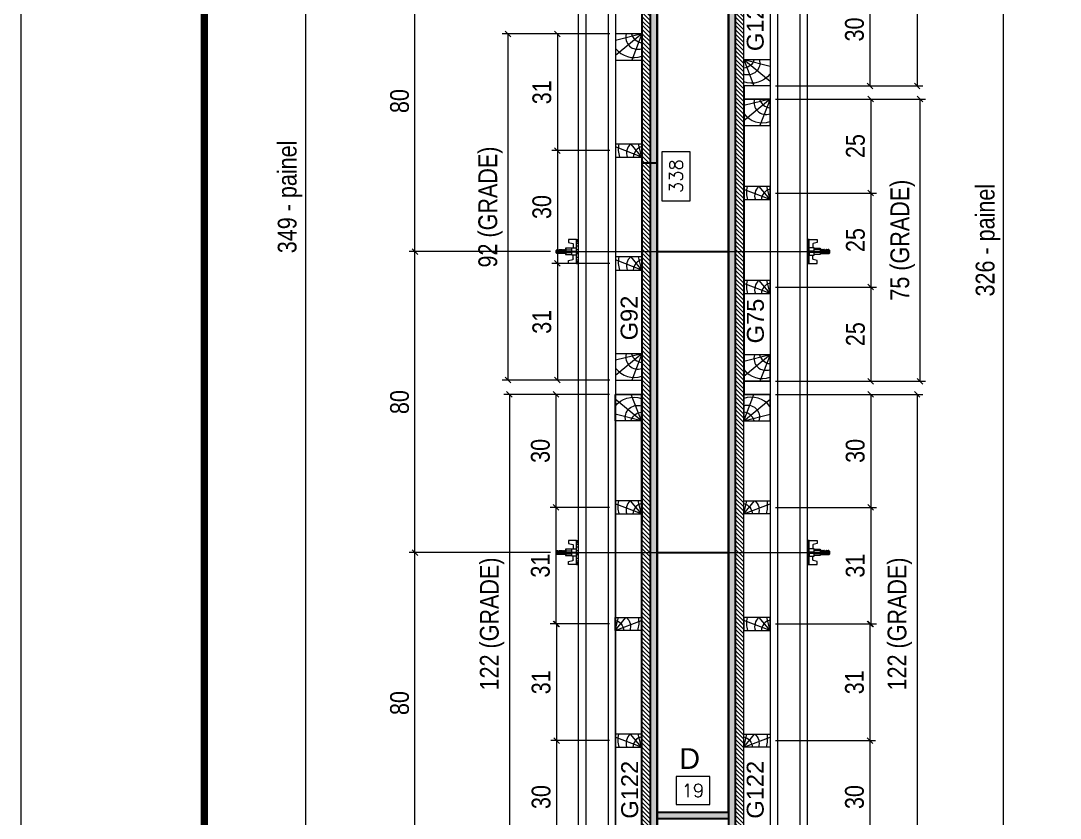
# Model space of a CAD drawing. Extents: x 28748 to 35002, y 14885 to 43501.
# Drawn here: x 28748.3 to 29173.3, y 40515.6 to 40841.3 of the extents above; entities that cross this region are included whole.
import ezdxf
from ezdxf.enums import TextEntityAlignment as Align

# ---------------------------------------------------------------- set-up
doc = ezdxf.new("R2010")
doc.units = 0
doc.linetypes.add('DASHED', pattern=[0.75, 0.5, -0.25])
for name, color, linetype, lineweight in [('CONCRETO', 251, 'Continuous', 25), ('Folhas', 255, 'Continuous', 9), ('Hachura', 251, 'Continuous', 9), ('Madeira', 126, 'Continuous', 18), ('Perfil Metálico', 224, 'Continuous', 18), ('Sarr 2.2x7', 40, 'Continuous', 9), ('SARRAFO DE PRESSAO', 251, 'DASHED', 9), ('Texto Seção', 7, 'Continuous', 15)]:
    doc.layers.add(name, color=color, linetype=linetype, lineweight=lineweight)
for name, color, linetype in [('COTA', 241, 'Continuous'), ('Painéis', 200, 'Continuous'), ('TEXTO_GERAL', 7, 'Continuous')]:
    doc.layers.add(name, color=color, linetype=linetype)
doc.styles.add('ARIAL', font='arial.ttf')
doc.styles.add('COTA TECNICA 2X', font='techl___.ttf', dxfattribs={"height": 10})
doc.styles.add('ROMANS', font='romans.shx')
doc.styles.add('SANSSERIF', font='sas_____.pfb')
doc.dimstyles.new('Cota Seção interna', dxfattribs={"dimtxt": 7, "dimasz": 6, "dimexe": 0.18, "dimexo": 2, "dimgap": -4, "dimtad": 3, "dimdec": 1, "dimlfac": 0.5, "dimzin": 12, "dimdsep": 46, "dimtxsty": 'ROMANS', "dimblk": 'ARCHTICK', "dimcen": 0.09, "dimse1": 1, "dimse2": 1, "dimsd1": 1, "dimsd2": 1, "dimclrd": 180, "dimclre": 5, "dimclrt": 1, "dimadec": 0, "dimazin": 3, "dimtfac": 1, "dimtdec": 1, "dimtofl": 0, "dimtmove": 0, "dimatfit": 3, "dimldrblk": 'ARCHTICK', "dimfxl": 1, "dimtolj": 1, "dimtzin": 0, "dimarcsym": 0})
doc.dimstyles.new('SECAO PILAR', dxfattribs={"dimtxt": 10, "dimasz": 3, "dimexe": 3, "dimexo": 3, "dimgap": 3, "dimtad": 1, "dimdec": 1, "dimlfac": 0.5, "dimzin": 12, "dimdsep": 46, "dimtxsty": 'COTA TECNICA 2X', "dimblk1": 'OBLIQUE', "dimblk2": 'OBLIQUE', "dimsah": 1, "dimcen": 0.9, "dimclrd": 256, "dimclre": 256, "dimclrt": 256, "dimadec": 1, "dimazin": 3, "dimtfac": 1, "dimtdec": 1, "dimtmove": 0, "dimatfit": 3, "dimfxl": 1, "dimtolj": 1, "dimtzin": 12, "dimarcsym": 0})
pattern_1 = [(315, (151466.5795, 22165.8904), (1.12253202, 1.12253202), [])]

# ---------------------------------------------------------------- blocks, each defined once
blk = doc.blocks.new('9999999999')
at = {"layer": 'Folhas'}
blk.add_lwpolyline([(98138.98, 34190.21), (99623.98, 34190.21), (99623.98, 35240.21), (98138.98, 35240.21)], close=True, dxfattribs=at)
at = {"layer": 'Folhas', "color": 30, "const_width": 3}
blk.add_lwpolyline([(98213.98, 34230.21), (99583.98, 34230.21), (99583.98, 35200.21), (98213.98, 35200.21)], close=True, dxfattribs=at)
blk = doc.blocks.new('*D103')
at = {"layer": 'COTA', "color": 180, "lineweight": -2, "transparency": 16777216}
for p, q in [((128590.77, 30863.84), (128572.77, 30863.84)), ((128572.77, 30863.84), (128572.77, 30848.84)), ((128590.77, 30848.84), (128590.77, 30863.84)), ((128572.77, 30848.84), (128590.77, 30848.84))]:
    blk.add_line(p, q, dxfattribs=at)
at = {"layer": 'Defpoints', "color": 0, "transparency": 16777216}
for p in [(128562.77, 30844.84), (128562.77, 30844.84), (128600.77, 30844.84)]:
    blk.add_point(p, dxfattribs=at)
at = {"layer": 'COTA', "color": 1, "transparency": 16777216, "insert": (128581.77, 30856.34), "char_height": 7, "attachment_point": 5, "style": 'ROMANS'}
blk.add_mtext('\\A1;19', dxfattribs=at)
blk = doc.blocks.new('_ArchTick')
at = {"color": 0, "linetype": 'ByBlock', "const_width": 0.15}
blk.add_lwpolyline([(-0.5, -0.5), (0.5, 0.5)], dxfattribs=at)
blk = doc.blocks.new('*D10')
at = {"layer": 'COTA', "color": 180, "lineweight": -2, "transparency": 16777216}
for p, q in [((128580.3, 31195.84), (128565.3, 31195.84)), ((128565.3, 31195.84), (128565.3, 31169.84)), ((128580.3, 31169.84), (128580.3, 31195.84)), ((128565.3, 31169.84), (128580.3, 31169.84))]:
    blk.add_line(p, q, dxfattribs=at)
at = {"layer": 'Defpoints', "color": 0, "transparency": 16777216}
for p in [(128562.77, 31520.84), (128584.3, 31520.84), (128562.77, 30844.84)]:
    blk.add_point(p, dxfattribs=at)
at = {"layer": 'COTA', "color": 1, "transparency": 16777216, "insert": (128572.8, 31182.84), "char_height": 7, "attachment_point": 5, "rotation": 90, "style": 'ROMANS'}
blk.add_mtext('\\A1;338', dxfattribs=at)
blk = doc.blocks.new('PONTALETE')
at = {"layer": 'Madeira'}
for q in [(2.71, 7), (7, 5.76), (7, 1.74)]:
    blk.add_line((0, 0), q, dxfattribs=at)
blk.add_lwpolyline([(0, 0), (7, 0), (7, 7), (0, 7)], close=True, dxfattribs=at)
for centre, radius, start, end in [((2.04, 0.06), 6.23, 37.2818, 109.0913), ((1.09, 0.9), 3.19, 343.603, 109.9847), ((-0.21, -0.78), 3.09, 14.6322, 86.0383)]:
    blk.add_arc(centre, radius, start, end, dxfattribs=at)
blk = doc.blocks.new('MEIO PONTALETE')
at = {"layer": 'Madeira'}
for q in [(2.71, 7), (3.5, 2.88), (3.5, 0.87)]:
    blk.add_line((0, 0), q, dxfattribs=at)
blk.add_lwpolyline([(0, 0), (3.5, 0), (3.5, 7), (0, 7)], close=True, dxfattribs=at)
for centre, radius, start, end in [((2.04, 0.06), 6.23, 76.4499, 109.0913), ((1.09, 0.9), 3.19, 40.9063, 109.9847), ((-0.21, -0.78), 3.09, 14.6322, 86.0383)]:
    blk.add_arc(centre, radius, start, end, dxfattribs=at)
blk = doc.blocks.new('_Oblique')
at = {"color": 0, "linetype": 'ByBlock', "lineweight": -2}
blk.add_line((-0.5, -0.5), (0.5, 0.5), dxfattribs=at)
blk = doc.blocks.new('*D16')
at = {"layer": 'COTA', "lineweight": -2, "transparency": 16777216}
for p, q in [((128625.77, 31223.84), (128679.36, 31223.84)), ((128676.36, 31223.84), (128676.36, 31173.88)), ((128625.77, 31173.88), (128679.36, 31173.88))]:
    blk.add_line(p, q, dxfattribs=at)
at = {"layer": 'Defpoints', "color": 0, "transparency": 16777216}
for p in [(128622.77, 31223.84), (128622.77, 31173.88), (128676.36, 31173.88)]:
    blk.add_point(p, dxfattribs=at)
at = {"layer": 'COTA', "lineweight": -2, "transparency": 16777216, "xscale": 3, "yscale": 3, "zscale": 3}
for p, rotation in [((128676.36, 31223.84), 90), ((128676.36, 31173.88), 270)]:
    blk.add_blockref('_Oblique', p, dxfattribs=dict(at, rotation=rotation))
at = {"layer": 'COTA', "transparency": 16777216, "insert": (128668.25, 31198.86), "char_height": 10, "attachment_point": 5, "rotation": 90, "style": 'COTA TECNICA 2X'}
blk.add_mtext('\\A1;25', dxfattribs=at)
blk = doc.blocks.new('*D17')
at = {"layer": 'COTA', "lineweight": -2, "transparency": 16777216}
for p, q in [((128625.77, 31173.88), (128679.36, 31173.88)), ((128676.36, 31173.88), (128676.36, 31123.92)), ((128625.77, 31123.92), (128679.36, 31123.92))]:
    blk.add_line(p, q, dxfattribs=at)
at = {"layer": 'Defpoints', "color": 0, "transparency": 16777216}
for p in [(128622.77, 31173.88), (128622.77, 31123.92), (128676.36, 31123.92)]:
    blk.add_point(p, dxfattribs=at)
at = {"layer": 'COTA', "lineweight": -2, "transparency": 16777216, "xscale": 3, "yscale": 3, "zscale": 3}
for p, rotation in [((128676.36, 31173.88), 90), ((128676.36, 31123.92), 270)]:
    blk.add_blockref('_Oblique', p, dxfattribs=dict(at, rotation=rotation))
at = {"layer": 'COTA', "transparency": 16777216, "insert": (128668.25, 31148.9), "char_height": 10, "attachment_point": 5, "rotation": 90, "style": 'COTA TECNICA 2X'}
blk.add_mtext('\\A1;25', dxfattribs=at)
blk = doc.blocks.new('*D18')
at = {"layer": 'COTA', "lineweight": -2, "transparency": 16777216}
for p, q in [((128625.77, 31123.92), (128679.36, 31123.92)), ((128676.36, 31123.92), (128676.36, 31073.84)), ((128625.77, 31073.84), (128679.36, 31073.84))]:
    blk.add_line(p, q, dxfattribs=at)
at = {"layer": 'Defpoints', "color": 0, "transparency": 16777216}
for p in [(128622.77, 31123.92), (128622.77, 31073.84), (128676.36, 31073.84)]:
    blk.add_point(p, dxfattribs=at)
at = {"layer": 'COTA', "lineweight": -2, "transparency": 16777216, "xscale": 3, "yscale": 3, "zscale": 3}
for p, rotation in [((128676.36, 31123.92), 90), ((128676.36, 31073.84), 270)]:
    blk.add_blockref('_Oblique', p, dxfattribs=dict(at, rotation=rotation))
at = {"layer": 'COTA', "transparency": 16777216, "insert": (128668.25, 31098.88), "char_height": 10, "attachment_point": 5, "rotation": 90, "style": 'COTA TECNICA 2X'}
blk.add_mtext('\\A1;25', dxfattribs=at)
blk = doc.blocks.new('*D19')
at = {"layer": 'COTA', "lineweight": -2, "transparency": 16777216}
for p, q in [((128625.77, 31223.84), (128705.56, 31223.84)), ((128702.56, 31223.84), (128702.56, 31073.84)), ((128625.77, 31073.84), (128705.56, 31073.84))]:
    blk.add_line(p, q, dxfattribs=at)
at = {"layer": 'Defpoints', "color": 0, "transparency": 16777216}
for p in [(128622.77, 31223.84), (128622.77, 31073.84), (128702.56, 31073.84)]:
    blk.add_point(p, dxfattribs=at)
at = {"layer": 'COTA', "lineweight": -2, "transparency": 16777216, "xscale": 3, "yscale": 3, "zscale": 3}
for p, rotation in [((128702.56, 31223.84), 90), ((128702.56, 31073.84), 270)]:
    blk.add_blockref('_Oblique', p, dxfattribs=dict(at, rotation=rotation))
at = {"layer": 'COTA', "transparency": 16777216, "insert": (128693.33, 31148.84), "char_height": 10, "attachment_point": 5, "rotation": 90, "style": 'COTA TECNICA 2X'}
blk.add_mtext('\\A1;75 (GRADE)', dxfattribs=at)
blk = doc.blocks.new('*D20')
at = {"layer": 'COTA', "lineweight": -2, "transparency": 16777216}
for p, q in [((128625.77, 31066.84), (128679.36, 31066.84)), ((128676.36, 31066.84), (128676.36, 31006.84)), ((128625.77, 31006.84), (128679.36, 31006.84))]:
    blk.add_line(p, q, dxfattribs=at)
at = {"layer": 'Defpoints', "color": 0, "transparency": 16777216}
for p in [(128622.77, 31066.84), (128622.77, 31006.84), (128676.36, 31006.84)]:
    blk.add_point(p, dxfattribs=at)
at = {"layer": 'COTA', "lineweight": -2, "transparency": 16777216, "xscale": 3, "yscale": 3, "zscale": 3}
for p, rotation in [((128676.36, 31066.84), 90), ((128676.36, 31006.84), 270)]:
    blk.add_blockref('_Oblique', p, dxfattribs=dict(at, rotation=rotation))
at = {"layer": 'COTA', "transparency": 16777216, "insert": (128668.14, 31036.84), "char_height": 10, "attachment_point": 5, "rotation": 90, "style": 'COTA TECNICA 2X'}
blk.add_mtext('\\A1;30', dxfattribs=at)
blk = doc.blocks.new('*D21')
at = {"layer": 'COTA', "linetype": 'ByBlock', "lineweight": -2, "transparency": 16777216}
for p, q in [((128625.77, 31006.84), (128679.36, 31006.84)), ((128676.36, 31006.84), (128676.36, 30944.84)), ((128625.77, 30944.84), (128679.36, 30944.84))]:
    blk.add_line(p, q, dxfattribs=at)
at = {"layer": 'Defpoints', "color": 0, "linetype": 'ByBlock', "transparency": 16777216}
for p in [(128622.77, 31006.84), (128622.77, 30944.84), (128676.36, 30944.84)]:
    blk.add_point(p, dxfattribs=at)
at = {"layer": 'COTA', "linetype": 'ByBlock', "lineweight": -2, "transparency": 16777216, "xscale": 3, "yscale": 3, "zscale": 3}
for p, rotation in [((128676.36, 31006.84), 90), ((128676.36, 30944.84), 270)]:
    blk.add_blockref('_Oblique', p, dxfattribs=dict(at, rotation=rotation))
at = {"layer": 'COTA', "linetype": 'ByBlock', "transparency": 16777216, "insert": (128668.14, 30975.84), "char_height": 10, "attachment_point": 5, "rotation": 90, "style": 'COTA TECNICA 2X'}
blk.add_mtext('\\A1;31', dxfattribs=at)
blk = doc.blocks.new('*D22')
at = {"layer": 'COTA', "linetype": 'ByBlock', "lineweight": -2, "transparency": 16777216}
for p, q in [((128625.77, 30944.84), (128678.96, 30944.84)), ((128675.96, 30944.84), (128675.96, 30882.84)), ((128625.77, 30882.84), (128678.96, 30882.84))]:
    blk.add_line(p, q, dxfattribs=at)
at = {"layer": 'Defpoints', "color": 0, "linetype": 'ByBlock', "transparency": 16777216}
for p in [(128622.77, 30944.84), (128622.77, 30882.84), (128675.96, 30882.84)]:
    blk.add_point(p, dxfattribs=at)
at = {"layer": 'COTA', "linetype": 'ByBlock', "lineweight": -2, "transparency": 16777216, "xscale": 3, "yscale": 3, "zscale": 3}
for p, rotation in [((128675.96, 30944.84), 90), ((128675.96, 30882.84), 270)]:
    blk.add_blockref('_Oblique', p, dxfattribs=dict(at, rotation=rotation))
at = {"layer": 'COTA', "linetype": 'ByBlock', "transparency": 16777216, "insert": (128667.74, 30913.84), "char_height": 10, "attachment_point": 5, "rotation": 90, "style": 'COTA TECNICA 2X'}
blk.add_mtext('\\A1;31', dxfattribs=at)
blk = doc.blocks.new('*D23')
at = {"layer": 'COTA', "linetype": 'ByBlock', "lineweight": -2, "transparency": 16777216}
for p, q in [((128625.77, 30882.84), (128678.96, 30882.84)), ((128675.96, 30882.84), (128675.96, 30822.84)), ((128625.77, 30822.84), (128678.96, 30822.84))]:
    blk.add_line(p, q, dxfattribs=at)
at = {"layer": 'Defpoints', "color": 0, "linetype": 'ByBlock', "transparency": 16777216}
for p in [(128622.77, 30882.84), (128622.77, 30822.84), (128675.96, 30822.84)]:
    blk.add_point(p, dxfattribs=at)
at = {"layer": 'COTA', "linetype": 'ByBlock', "lineweight": -2, "transparency": 16777216, "xscale": 3, "yscale": 3, "zscale": 3}
for p, rotation in [((128675.96, 30882.84), 90), ((128675.96, 30822.84), 270)]:
    blk.add_blockref('_Oblique', p, dxfattribs=dict(at, rotation=rotation))
at = {"layer": 'COTA', "linetype": 'ByBlock', "transparency": 16777216, "insert": (128667.74, 30852.84), "char_height": 10, "attachment_point": 5, "rotation": 90, "style": 'COTA TECNICA 2X'}
blk.add_mtext('\\A1;30', dxfattribs=at)
blk = doc.blocks.new('*D24')
at = {"layer": 'COTA', "lineweight": -2, "transparency": 16777216}
for p, q in [((128625.77, 31066.84), (128704.06, 31066.84)), ((128701.06, 31066.84), (128701.06, 30822.84)), ((128625.77, 30822.84), (128704.06, 30822.84))]:
    blk.add_line(p, q, dxfattribs=at)
at = {"layer": 'Defpoints', "color": 0, "transparency": 16777216}
for p in [(128622.77, 31066.84), (128622.77, 30822.84), (128701.06, 30822.84)]:
    blk.add_point(p, dxfattribs=at)
at = {"layer": 'COTA', "lineweight": -2, "transparency": 16777216, "xscale": 3, "yscale": 3, "zscale": 3}
for p, rotation in [((128701.06, 31066.84), 90), ((128701.06, 30822.84), 270)]:
    blk.add_blockref('_Oblique', p, dxfattribs=dict(at, rotation=rotation))
at = {"layer": 'COTA', "transparency": 16777216, "insert": (128691.83, 30944.84), "char_height": 10, "attachment_point": 5, "rotation": 90, "style": 'COTA TECNICA 2X'}
blk.add_mtext('\\A1;122 (GRADE)', dxfattribs=at)
blk = doc.blocks.new('*D27')
at = {"layer": 'COTA', "linetype": 'ByBlock', "lineweight": -2, "transparency": 16777216}
for p, q in [((128625.77, 31290.84), (128678.96, 31290.84)), ((128675.96, 31290.84), (128675.96, 31230.84)), ((128625.77, 31230.84), (128678.96, 31230.84))]:
    blk.add_line(p, q, dxfattribs=at)
at = {"layer": 'Defpoints', "color": 0, "linetype": 'ByBlock', "transparency": 16777216}
for p in [(128622.77, 31290.84), (128622.77, 31230.84), (128675.96, 31230.84)]:
    blk.add_point(p, dxfattribs=at)
at = {"layer": 'COTA', "linetype": 'ByBlock', "lineweight": -2, "transparency": 16777216, "xscale": 3, "yscale": 3, "zscale": 3}
for p, rotation in [((128675.96, 31290.84), 90), ((128675.96, 31230.84), 270)]:
    blk.add_blockref('_Oblique', p, dxfattribs=dict(at, rotation=rotation))
at = {"layer": 'COTA', "linetype": 'ByBlock', "transparency": 16777216, "insert": (128667.74, 31260.84), "char_height": 10, "attachment_point": 5, "rotation": 90, "style": 'COTA TECNICA 2X'}
blk.add_mtext('\\A1;30', dxfattribs=at)
blk = doc.blocks.new('*D28')
at = {"layer": 'COTA', "lineweight": -2, "transparency": 16777216}
for p, q in [((128625.77, 31474.84), (128704.06, 31474.84)), ((128701.06, 31474.84), (128701.06, 31230.84)), ((128625.77, 31230.84), (128704.06, 31230.84))]:
    blk.add_line(p, q, dxfattribs=at)
at = {"layer": 'Defpoints', "color": 0, "transparency": 16777216}
for p in [(128622.77, 31474.84), (128622.77, 31230.84), (128701.06, 31230.84)]:
    blk.add_point(p, dxfattribs=at)
at = {"layer": 'COTA', "lineweight": -2, "transparency": 16777216, "xscale": 3, "yscale": 3, "zscale": 3}
for p, rotation in [((128701.06, 31474.84), 90), ((128701.06, 31230.84), 270)]:
    blk.add_blockref('_Oblique', p, dxfattribs=dict(at, rotation=rotation))
at = {"layer": 'COTA', "transparency": 16777216, "insert": (128691.83, 31352.84), "char_height": 10, "attachment_point": 5, "rotation": 90, "style": 'COTA TECNICA 2X'}
blk.add_mtext('\\A1;122 (GRADE)', dxfattribs=at)
blk = doc.blocks.new('*D34')
at = {"layer": 'COTA', "lineweight": -2, "transparency": 16777216}
for p, q in [((128537.37, 31066.84), (128505.86, 31066.84)), ((128508.86, 31066.84), (128508.86, 31006.84)), ((128537.37, 31006.84), (128505.86, 31006.84))]:
    blk.add_line(p, q, dxfattribs=at)
at = {"layer": 'Defpoints', "color": 0, "transparency": 16777216}
for p in [(128540.37, 31066.84), (128508.86, 31006.84), (128540.37, 31006.84)]:
    blk.add_point(p, dxfattribs=at)
at = {"layer": 'COTA', "lineweight": -2, "transparency": 16777216, "xscale": 3, "yscale": 3, "zscale": 3}
for p, rotation in [((128508.86, 31066.84), 90), ((128508.86, 31006.84), 270)]:
    blk.add_blockref('_Oblique', p, dxfattribs=dict(at, rotation=rotation))
at = {"layer": 'COTA', "transparency": 16777216, "insert": (128500.64, 31036.84), "char_height": 10, "attachment_point": 5, "rotation": 90, "style": 'COTA TECNICA 2X'}
blk.add_mtext('\\A1;30', dxfattribs=at)
blk = doc.blocks.new('*D30')
at = {"layer": 'COTA', "linetype": 'ByBlock', "lineweight": -2, "transparency": 16777216}
for p, q in [((128537.37, 31006.84), (128505.86, 31006.84)), ((128508.86, 31006.84), (128508.86, 30944.84)), ((128537.37, 30944.84), (128505.86, 30944.84))]:
    blk.add_line(p, q, dxfattribs=at)
at = {"layer": 'Defpoints', "color": 0, "linetype": 'ByBlock', "transparency": 16777216}
for p in [(128540.37, 31006.84), (128508.86, 30944.84), (128540.37, 30944.84)]:
    blk.add_point(p, dxfattribs=at)
at = {"layer": 'COTA', "linetype": 'ByBlock', "lineweight": -2, "transparency": 16777216, "xscale": 3, "yscale": 3, "zscale": 3}
for p, rotation in [((128508.86, 31006.84), 90), ((128508.86, 30944.84), 270)]:
    blk.add_blockref('_Oblique', p, dxfattribs=dict(at, rotation=rotation))
at = {"layer": 'COTA', "linetype": 'ByBlock', "transparency": 16777216, "insert": (128500.64, 30975.84), "char_height": 10, "attachment_point": 5, "rotation": 90, "style": 'COTA TECNICA 2X'}
blk.add_mtext('\\A1;31', dxfattribs=at)
blk = doc.blocks.new('*D31')
at = {"layer": 'COTA', "linetype": 'ByBlock', "lineweight": -2, "transparency": 16777216}
for p, q in [((128537.37, 30944.84), (128506.26, 30944.84)), ((128509.26, 30944.84), (128509.26, 30882.84)), ((128537.37, 30882.84), (128506.26, 30882.84))]:
    blk.add_line(p, q, dxfattribs=at)
at = {"layer": 'Defpoints', "color": 0, "linetype": 'ByBlock', "transparency": 16777216}
for p in [(128540.37, 30944.84), (128509.26, 30882.84), (128540.37, 30882.84)]:
    blk.add_point(p, dxfattribs=at)
at = {"layer": 'COTA', "linetype": 'ByBlock', "lineweight": -2, "transparency": 16777216, "xscale": 3, "yscale": 3, "zscale": 3}
for p, rotation in [((128509.26, 30944.84), 90), ((128509.26, 30882.84), 270)]:
    blk.add_blockref('_Oblique', p, dxfattribs=dict(at, rotation=rotation))
at = {"layer": 'COTA', "linetype": 'ByBlock', "transparency": 16777216, "insert": (128501.04, 30913.84), "char_height": 10, "attachment_point": 5, "rotation": 90, "style": 'COTA TECNICA 2X'}
blk.add_mtext('\\A1;31', dxfattribs=at)
blk = doc.blocks.new('*D32')
at = {"layer": 'COTA', "linetype": 'ByBlock', "lineweight": -2, "transparency": 16777216}
for p, q in [((128537.37, 30882.84), (128506.26, 30882.84)), ((128509.26, 30882.84), (128509.26, 30822.84)), ((128537.37, 30822.84), (128506.26, 30822.84))]:
    blk.add_line(p, q, dxfattribs=at)
at = {"layer": 'Defpoints', "color": 0, "linetype": 'ByBlock', "transparency": 16777216}
for p in [(128540.37, 30882.84), (128509.26, 30822.84), (128540.37, 30822.84)]:
    blk.add_point(p, dxfattribs=at)
at = {"layer": 'COTA', "linetype": 'ByBlock', "lineweight": -2, "transparency": 16777216, "xscale": 3, "yscale": 3, "zscale": 3}
for p, rotation in [((128509.26, 30882.84), 90), ((128509.26, 30822.84), 270)]:
    blk.add_blockref('_Oblique', p, dxfattribs=dict(at, rotation=rotation))
at = {"layer": 'COTA', "linetype": 'ByBlock', "transparency": 16777216, "insert": (128501.04, 30852.84), "char_height": 10, "attachment_point": 5, "rotation": 90, "style": 'COTA TECNICA 2X'}
blk.add_mtext('\\A1;30', dxfattribs=at)
blk = doc.blocks.new('*D33')
at = {"layer": 'COTA', "lineweight": -2, "transparency": 16777216}
for p, q in [((128537.37, 31066.84), (128481.16, 31066.84)), ((128484.16, 31066.84), (128484.16, 30822.84)), ((128537.37, 30822.84), (128481.16, 30822.84))]:
    blk.add_line(p, q, dxfattribs=at)
at = {"layer": 'Defpoints', "color": 0, "transparency": 16777216}
for p in [(128540.37, 31066.84), (128484.16, 30822.84), (128540.37, 30822.84)]:
    blk.add_point(p, dxfattribs=at)
at = {"layer": 'COTA', "lineweight": -2, "transparency": 16777216, "xscale": 3, "yscale": 3, "zscale": 3}
for p, rotation in [((128484.16, 31066.84), 90), ((128484.16, 30822.84), 270)]:
    blk.add_blockref('_Oblique', p, dxfattribs=dict(at, rotation=rotation))
at = {"layer": 'COTA', "transparency": 16777216, "insert": (128474.94, 30944.84), "char_height": 10, "attachment_point": 5, "rotation": 90, "style": 'COTA TECNICA 2X'}
blk.add_mtext('\\A1;122 (GRADE)', dxfattribs=at)
blk = doc.blocks.new('*D94')
at = {"layer": 'COTA', "linetype": 'ByBlock', "lineweight": -2, "transparency": 16777216}
for p, q in [((128537.63, 31258.46), (128506.66, 31258.46)), ((128509.66, 31258.46), (128509.66, 31196.46)), ((128537.63, 31196.46), (128506.66, 31196.46))]:
    blk.add_line(p, q, dxfattribs=at)
at = {"layer": 'Defpoints', "color": 0, "linetype": 'ByBlock', "transparency": 16777216}
for p in [(128540.63, 31258.46), (128509.66, 31196.46), (128540.63, 31196.46)]:
    blk.add_point(p, dxfattribs=at)
at = {"layer": 'COTA', "linetype": 'ByBlock', "lineweight": -2, "transparency": 16777216, "xscale": 3, "yscale": 3, "zscale": 3}
for p, rotation in [((128509.66, 31258.46), 90), ((128509.66, 31196.46), 270)]:
    blk.add_blockref('_Oblique', p, dxfattribs=dict(at, rotation=rotation))
at = {"layer": 'COTA', "linetype": 'ByBlock', "transparency": 16777216, "insert": (128501.44, 31227.46), "char_height": 10, "attachment_point": 5, "rotation": 90, "style": 'COTA TECNICA 2X'}
blk.add_mtext('\\A1;31', dxfattribs=at)
blk = doc.blocks.new('*D40')
at = {"layer": 'COTA', "linetype": 'ByBlock', "lineweight": -2, "transparency": 16777216}
for p, q in [((128537.63, 31196.46), (128506.66, 31196.46)), ((128509.66, 31196.46), (128509.66, 31136.46)), ((128537.63, 31136.46), (128506.66, 31136.46))]:
    blk.add_line(p, q, dxfattribs=at)
at = {"layer": 'Defpoints', "color": 0, "linetype": 'ByBlock', "transparency": 16777216}
for p in [(128540.63, 31196.46), (128509.66, 31136.46), (128540.63, 31136.46)]:
    blk.add_point(p, dxfattribs=at)
at = {"layer": 'COTA', "linetype": 'ByBlock', "lineweight": -2, "transparency": 16777216, "xscale": 3, "yscale": 3, "zscale": 3}
for p, rotation in [((128509.66, 31196.46), 90), ((128509.66, 31136.46), 270)]:
    blk.add_blockref('_Oblique', p, dxfattribs=dict(at, rotation=rotation))
at = {"layer": 'COTA', "linetype": 'ByBlock', "transparency": 16777216, "insert": (128501.44, 31166.46), "char_height": 10, "attachment_point": 5, "rotation": 90, "style": 'COTA TECNICA 2X'}
blk.add_mtext('\\A1;30', dxfattribs=at)
blk = doc.blocks.new('*D96')
at = {"layer": 'COTA', "linetype": 'ByBlock', "lineweight": -2, "transparency": 16777216}
for p, q in [((128537.63, 31136.46), (128506.66, 31136.46)), ((128509.66, 31136.46), (128509.66, 31074.46)), ((128537.63, 31074.46), (128506.66, 31074.46))]:
    blk.add_line(p, q, dxfattribs=at)
at = {"layer": 'Defpoints', "color": 0, "linetype": 'ByBlock', "transparency": 16777216}
for p in [(128540.63, 31136.46), (128509.66, 31074.46), (128540.63, 31074.46)]:
    blk.add_point(p, dxfattribs=at)
at = {"layer": 'COTA', "linetype": 'ByBlock', "lineweight": -2, "transparency": 16777216, "xscale": 3, "yscale": 3, "zscale": 3}
for p, rotation in [((128509.66, 31136.46), 90), ((128509.66, 31074.46), 270)]:
    blk.add_blockref('_Oblique', p, dxfattribs=dict(at, rotation=rotation))
at = {"layer": 'COTA', "linetype": 'ByBlock', "transparency": 16777216, "insert": (128501.44, 31105.46), "char_height": 10, "attachment_point": 5, "rotation": 90, "style": 'COTA TECNICA 2X'}
blk.add_mtext('\\A1;31', dxfattribs=at)
blk = doc.blocks.new('*D95')
at = {"layer": 'COTA', "lineweight": -2, "transparency": 16777216}
for p, q in [((128537.63, 31258.46), (128480.37, 31258.46)), ((128483.37, 31258.46), (128483.37, 31074.46)), ((128537.63, 31074.46), (128480.37, 31074.46))]:
    blk.add_line(p, q, dxfattribs=at)
at = {"layer": 'Defpoints', "color": 0, "transparency": 16777216}
for p in [(128540.63, 31258.46), (128483.37, 31074.46), (128540.63, 31074.46)]:
    blk.add_point(p, dxfattribs=at)
at = {"layer": 'COTA', "lineweight": -2, "transparency": 16777216, "xscale": 3, "yscale": 3, "zscale": 3}
for p, rotation in [((128483.37, 31258.46), 90), ((128483.37, 31074.46), 270)]:
    blk.add_blockref('_Oblique', p, dxfattribs=dict(at, rotation=rotation))
at = {"layer": 'COTA', "transparency": 16777216, "insert": (128474.14, 31166.46), "char_height": 10, "attachment_point": 5, "rotation": 90, "style": 'COTA TECNICA 2X'}
blk.add_mtext('\\A1;92 (GRADE)', dxfattribs=at)
blk = doc.blocks.new('C')
at = {"layer": 'Hachura', "color": 0}
for p, q in [((0, 3.22), (0, -3.22)), ((0.45, 3.22), (0, 3.22)), ((0.46, 3.16), (0, 3.16)), ((0.46, 3.05), (0, 3.05)), ((0.46, 2.88), (0, 2.88)), ((0.45, -3.23), (0.45, 3.22)), ((0.45, 3.22), (2.58, 3.22)), ((2.58, 3.22), (2.58, 2.39)), ((0, 2.75), (0, -1.16)), ((0.46, 2.65), (0, 2.65)), ((0.46, 2.23), (0, 2.23)), ((0.46, 1.51), (0, 1.51)), ((0.39, 0.49), (0.17, 0.49)), ((1.74, 0.97), (0.45, 0.97)), ((1.45, 0.1), (0.45, 0.1)), ((1.35, 1.94), (1.35, 0.96)), ((2.58, 2.39), (1.47, 2.09)), ((1.74, -0.97), (1.74, 0.97)), ((1.74, 0.97), (1.74, 0.84)), ((1.74, 0.97), (1.74, 0.84)), ((1.74, 0.84), (3.35, 0.84)), ((3.35, 0.45), (1.74, 0.45)), ((3.32, 0.84), (3.32, -0.84)), ((3.35, 0.84), (3.35, -0.84)), ((3.68, 0.45), (3.35, 0.45)), ((3.84, -0.52), (3.35, 0.45)), ((3.35, 0.06), (3.67, -0.57)), ((3.68, 0.45), (4.16, -0.52)), ((3.72, 0.5), (4.25, -0.57)), ((4.37, -0.55), (3.83, 0.53)), ((4.15, 0.45), (3.93, 0.45)), ((4.42, -0.52), (3.93, 0.45)), ((4.15, 0.45), (4.26, 0.45)), ((4.26, 0.45), (4.74, -0.52)), ((4.3, 0.5), (4.83, -0.57)), ((4.95, -0.55), (4.41, 0.53)), ((4.51, 0.45), (4.84, 0.45)), ((5, -0.52), (4.51, 0.45)), ((4.84, 0.45), (5.32, -0.52)), ((4.88, 0.5), (5.41, -0.57)), ((5.53, -0.55), (4.99, 0.53)), ((5.58, -0.52), (5.09, 0.45)), ((5.42, 0.45), (5.09, 0.45)), ((5.58, -0.52), (5.09, 0.45)), ((5.42, 0.45), (5.74, -0.19)), ((5.46, 0.5), (5.74, -0.07)), ((5.74, 0.19), (5.57, 0.53)), ((5.74, 0.32), (5.68, 0.45)), ((5.68, 0.45), (5.74, 0.45)), ((5.74, 0.45), (5.9, 0.29)), ((5.74, 0.45), (5.74, -0.52)), ((5.9, -0.36), (5.9, 0.29)), ((0.45, 0), (0, 0)), ((0.46, -1.52), (0, -1.52)), ((0.46, -2.23), (0, -2.23)), ((0.46, -2.65), (0, -2.65)), ((0.08, -0.48), (0.29, -0.48)), ((0.29, -0.48), (0.4, -0.48)), ((0.45, 0), (0.45, -0.97)), ((0.45, -0.16), (1.45, -0.16)), ((0.45, -0.65), (0.45, -0.32)), ((0.45, -3.23), (0.45, -0.65)), ((0.45, -0.97), (1.74, -0.97)), ((1.35, -1.94), (1.35, -0.97)), ((2.58, -2.39), (1.47, -2.1)), ((3.35, -0.32), (1.74, -0.32)), ((3.35, -0.84), (1.74, -0.84)), ((2.58, -3.23), (2.58, -2.39)), ((3.35, -0.07), (3.58, -0.52)), ((3.35, -0.52), (3.58, -0.52)), ((3.84, -0.52), (4.16, -0.52)), ((4.42, -0.52), (4.74, -0.52)), ((4.63, -0.52), (4.74, -0.52)), ((5, -0.52), (5.32, -0.52)), ((5.58, -0.52), (5.74, -0.52)), ((5.74, -0.52), (5.9, -0.36)), ((5.74, -0.52), (5.74, -0.52)), ((0.46, -2.88), (0, -2.88)), ((0.46, -3.05), (0, -3.05)), ((0.46, -3.16), (0, -3.16)), ((0, -3.22), (2.57, -3.22))]:
    blk.add_line(p, q, dxfattribs=at)
for centre, radius, start, end in [((1.52, 1.94), 0.161, 104.7436, 180), ((1.44, -0.03), 0.129, 272.695, 87.305), ((3.81, 0.39), 0.143, 25.5688, 154.4312), ((4.39, 0.39), 0.143, 25.5688, 154.4312), ((4.97, 0.39), 0.143, 25.5688, 154.4312), ((5.55, 0.39), 0.143, 25.5688, 154.4312), ((0.17, -0.37), 0.174, 221.744, 317.8592), ((1.52, -1.94), 0.161, 180, 255.2564), ((3.71, -0.4), 0.174, 222.1408, 318.256), ((4.29, -0.4), 0.174, 222.1408, 318.256), ((4.87, -0.4), 0.174, 222.1408, 318.256), ((5.45, -0.4), 0.174, 222.1408, 318.256), ((5.61, -0.4), 0.174, 317.8592, 318.256)]:
    blk.add_arc(centre, radius, start, end, dxfattribs=at)
blk = doc.blocks.new('*D44')
at = {"layer": 'COTA', "lineweight": -2, "transparency": 16777216}
for p, q in [((128505.97, 30982.78), (128430.87, 30982.78)), ((128433.87, 30822.84), (128433.87, 30982.78)), ((128537.37, 30822.84), (128430.87, 30822.84))]:
    blk.add_line(p, q, dxfattribs=at)
at = {"layer": 'Defpoints', "color": 0, "transparency": 16777216}
for p in [(128433.87, 30982.78), (128508.97, 30982.78), (128540.37, 30822.84)]:
    blk.add_point(p, dxfattribs=at)
at = {"layer": 'COTA', "lineweight": -2, "transparency": 16777216, "xscale": 3, "yscale": 3, "zscale": 3}
for p, rotation in [((128433.87, 30982.78), 90), ((128433.87, 30822.84), 270)]:
    blk.add_blockref('_Oblique', p, dxfattribs=dict(at, rotation=rotation))
at = {"layer": 'COTA', "transparency": 16777216, "insert": (128425.75, 30902.81), "char_height": 10, "attachment_point": 5, "rotation": 90, "style": 'COTA TECNICA 2X'}
blk.add_mtext('\\A1;80', dxfattribs=at)
blk = doc.blocks.new('*D45')
at = {"layer": 'COTA', "lineweight": -2, "transparency": 16777216}
for p, q in [((128505.97, 31142.78), (128430.87, 31142.78)), ((128433.87, 30982.78), (128433.87, 31142.78)), ((128505.97, 30982.78), (128430.87, 30982.78))]:
    blk.add_line(p, q, dxfattribs=at)
at = {"layer": 'Defpoints', "color": 0, "transparency": 16777216}
for p in [(128433.87, 31142.78), (128508.97, 31142.78), (128508.97, 30982.78)]:
    blk.add_point(p, dxfattribs=at)
at = {"layer": 'COTA', "lineweight": -2, "transparency": 16777216, "xscale": 3, "yscale": 3, "zscale": 3}
for p, rotation in [((128433.87, 31142.78), 90), ((128433.87, 30982.78), 270)]:
    blk.add_blockref('_Oblique', p, dxfattribs=dict(at, rotation=rotation))
at = {"layer": 'COTA', "transparency": 16777216, "insert": (128425.75, 31062.78), "char_height": 10, "attachment_point": 5, "rotation": 90, "style": 'COTA TECNICA 2X'}
blk.add_mtext('\\A1;80', dxfattribs=at)
blk = doc.blocks.new('*D46')
at = {"layer": 'COTA', "lineweight": -2, "transparency": 16777216}
for p, q in [((128505.97, 31302.78), (128430.87, 31302.78)), ((128433.87, 31142.78), (128433.87, 31302.78)), ((128505.97, 31142.78), (128430.87, 31142.78))]:
    blk.add_line(p, q, dxfattribs=at)
at = {"layer": 'Defpoints', "color": 0, "transparency": 16777216}
for p in [(128433.87, 31302.78), (128508.97, 31302.78), (128508.97, 31142.78)]:
    blk.add_point(p, dxfattribs=at)
at = {"layer": 'COTA', "lineweight": -2, "transparency": 16777216, "xscale": 3, "yscale": 3, "zscale": 3}
for p, rotation in [((128433.87, 31302.78), 90), ((128433.87, 31142.78), 270)]:
    blk.add_blockref('_Oblique', p, dxfattribs=dict(at, rotation=rotation))
at = {"layer": 'COTA', "transparency": 16777216, "insert": (128425.75, 31222.78), "char_height": 10, "attachment_point": 5, "rotation": 90, "style": 'COTA TECNICA 2X'}
blk.add_mtext('\\A1;80', dxfattribs=at)
blk = doc.blocks.new('*D48')
at = {"layer": 'COTA', "lineweight": -2, "transparency": 16777216}
for p, q in [((128551.77, 31520.84), (128372.67, 31520.84)), ((128375.67, 31520.84), (128375.67, 30822.84)), ((128551.77, 30822.84), (128372.67, 30822.84))]:
    blk.add_line(p, q, dxfattribs=at)
at = {"layer": 'Defpoints', "color": 0, "transparency": 16777216}
for p in [(128554.77, 31520.84), (128375.67, 30822.84), (128554.77, 30822.84)]:
    blk.add_point(p, dxfattribs=at)
at = {"layer": 'COTA', "lineweight": -2, "transparency": 16777216, "xscale": 3, "yscale": 3, "zscale": 3}
for p, rotation in [((128375.67, 31520.84), 90), ((128375.67, 30822.84), 270)]:
    blk.add_blockref('_Oblique', p, dxfattribs=dict(at, rotation=rotation))
at = {"layer": 'COTA', "transparency": 16777216, "insert": (128367.42, 31171.84), "char_height": 10, "attachment_point": 5, "rotation": 90, "style": 'COTA TECNICA 2X'}
blk.add_mtext('\\A1;349 - painel', dxfattribs=at)
blk = doc.blocks.new('*D49')
at = {"layer": 'COTA', "lineweight": -2, "transparency": 16777216}
for p, q in [((128611.77, 31474.84), (128749.92, 31474.84)), ((128746.92, 30822.84), (128746.92, 31474.84)), ((128611.77, 30822.84), (128749.92, 30822.84))]:
    blk.add_line(p, q, dxfattribs=at)
at = {"layer": 'Defpoints', "color": 0, "transparency": 16777216}
for p in [(128608.77, 31474.84), (128746.92, 31474.84), (128608.77, 30822.84)]:
    blk.add_point(p, dxfattribs=at)
at = {"layer": 'COTA', "lineweight": -2, "transparency": 16777216, "xscale": 3, "yscale": 3, "zscale": 3}
for p, rotation in [((128746.92, 31474.84), 90), ((128746.92, 30822.84), 270)]:
    blk.add_blockref('_Oblique', p, dxfattribs=dict(at, rotation=rotation))
at = {"layer": 'COTA', "transparency": 16777216, "insert": (128738.7, 31148.84), "char_height": 10, "attachment_point": 5, "rotation": 90, "style": 'COTA TECNICA 2X'}
blk.add_mtext('\\A1;326 - painel', dxfattribs=at)
blk = doc.blocks.new('secao')
at = {"layer": 'Hachura'}
h = blk.add_hatch(dxfattribs=at)
h.set_pattern_fill('ANSI31', color=256, scale=0.5, angle=270, style=0)
h.set_pattern_definition(pattern_1)
h.paths.add_polyline_path([(128559.17, 31520.84), (128554.77, 31520.84), (128554.77, 30822.84), (128559.17, 30822.84)])
h = blk.add_hatch(color=256, dxfattribs=at)
h.dxf.hatch_style = 1
h.paths.add_polyline_path([(128562.77, 31520.84), (128562.77, 30822.84), (128559.17, 30822.84), (128559.17, 31520.84)])
h = blk.add_hatch(color=256, dxfattribs=at)
h.dxf.hatch_style = 1
h.paths.add_polyline_path([(128600.77, 31474.84), (128600.77, 30822.84), (128604.37, 30822.84), (128604.37, 31474.84)])
h = blk.add_hatch(dxfattribs=at)
h.set_pattern_fill('ANSI31', color=256, scale=0.5, angle=270, style=0)
h.set_pattern_definition(pattern_1)
h.paths.add_polyline_path([(128604.37, 31474.84), (128608.77, 31474.84), (128608.77, 30822.84), (128604.37, 30822.84)])
h = blk.add_hatch(color=256, dxfattribs=at)
h.dxf.hatch_style = 1
h.paths.add_polyline_path([(128562.77, 30841.24), (128562.77, 30844.84), (128600.77, 30844.84), (128600.77, 30841.24)])
at = {"layer": 'CONCRETO', "color": 2}
blk.add_lwpolyline([(128562.77, 30844.84), (128600.77, 30844.84), (128600.77, 31482.84), (128700.77, 31482.84), (128700.77, 31520.84), (128562.77, 31520.84)], close=True, dxfattribs=at)
at = {"layer": 'Hachura'}
for p, q in [((128509.97, 31142.85), (128649.77, 31142.84)), ((128509.97, 30982.85), (128649.77, 30982.84))]:
    blk.add_line(p, q, dxfattribs=at)
at = {"layer": 'Madeira'}
for points in [[(128622.77, 31230.84), (128608.77, 31230.84), (128608.77, 31474.84), (128622.77, 31474.84)], [(128540.63, 31074.46), (128554.63, 31074.46), (128554.63, 31258.46), (128540.63, 31258.46)], [(128608.77, 31223.84), (128622.77, 31223.84), (128622.77, 31073.84), (128608.77, 31073.84)], [(128540.37, 30822.84), (128554.37, 30822.84), (128554.37, 31066.84), (128540.37, 31066.84)], [(128622.77, 30822.84), (128608.77, 30822.84), (128608.77, 31066.84), (128622.77, 31066.84)]]:
    blk.add_lwpolyline(points, close=True, dxfattribs=at)
at = {"layer": 'Painéis', "linetype": 'ByBlock'}
for p, q in [((128554.63, 31272.44), (128554.63, 31066.84)), ((128608.77, 31230.84), (128608.77, 31066.84)), ((128562.77, 31142.84), (128600.77, 31142.84)), ((128562.77, 30982.84), (128600.77, 30982.84))]:
    blk.add_line(p, q, dxfattribs=at)
at = {"layer": 'Painéis'}
blk.add_line((128562.77, 31189.84), (128554.37, 31189.84), dxfattribs=at)
for points in [[(128562.77, 31520.84), (128554.77, 31520.84), (128554.37, 30822.84), (128562.77, 30822.84)], [(128562.77, 31520.84), (128562.77, 30822.84), (128559.17, 30822.84), (128559.17, 31520.84)], [(128600.77, 31474.84), (128600.77, 30822.84), (128604.37, 30822.84), (128604.37, 31474.84)], [(128562.77, 30841.24), (128562.77, 30844.84), (128600.77, 30844.84), (128600.77, 30841.24)]]:
    blk.add_lwpolyline(points, close=True, dxfattribs=at)
at = {"layer": 'Perfil Metálico'}
for points in [[(128540.77, 31568.75), (128520.77, 31568.75), (128520.77, 30798.47), (128540.77, 30798.47)], [(128524.77, 30798.47), (128536.77, 30798.47), (128536.77, 31568.75), (128524.77, 31568.75)], [(128642.77, 31460.84), (128622.77, 31460.84), (128622.77, 30798.47), (128642.77, 30798.47)], [(128626.77, 30798.47), (128638.77, 30798.47), (128638.77, 31460.84), (128626.77, 31460.84)]]:
    blk.add_lwpolyline(points, close=True, dxfattribs=at)
at = {"layer": 'Sarr 2.2x7'}
blk.add_lwpolyline([(128604.37, 31474.84), (128604.37, 30822.84), (128608.77, 30822.84), (128608.77, 31474.84)], close=True, dxfattribs=at)
at = {"layer": 'Hachura', "linetype": 'Continuous', "yscale": 2, "zscale": 2}
for p, xscale in [((128520.77, 31142.85), -2), ((128642.77, 31142.85), 2), ((128520.77, 30982.85), -2), ((128642.77, 30982.85), 2)]:
    blk.add_blockref('C', p, dxfattribs=dict(at, xscale=xscale))
at = {"layer": 'Madeira'}
for name, p, xscale, yscale, zscale, rotation in [('PONTALETE', (128554.63, 31258.46), 2, 2, 2, 179.9999999999999), ('PONTALETE', (128608.77, 31244.84), -2, 2, 2, 180), ('PONTALETE', (128622.77, 31223.84), 2, 2, 2, 180), ('MEIO PONTALETE', (128554.63, 31192.96), 1.999999997962732, 1.999999997962732, 1.999999997962732, 90), ('MEIO PONTALETE', (128622.77, 31170.38), 1.999999997962732, 1.999999997962732, 1.999999997962732, 89.9999999999999), ('MEIO PONTALETE', (128554.63, 31132.96), 1.999999997962732, 1.999999997962732, 1.999999997962732, 90), ('MEIO PONTALETE', (128622.77, 31120.42), 1.999999997962732, 1.999999997962732, 1.999999997962732, 89.9999999999999), ('PONTALETE', (128554.63, 31088.46), 2, 2, 2, 179.9999999999999), ('PONTALETE', (128622.77, 31087.84), 2, 2, 2, 180), ('MEIO PONTALETE', (128554.37, 31003.34), 1.999999997962732, 1.999999997962732, 1.999999997962732, 90.00000000000001), ('MEIO PONTALETE', (128608.77, 31003.34), -1.999999997962732, 1.999999997962732, 1.999999997962732, 270), ('MEIO PONTALETE', (128540.37, 30941.34), -1.999999997962732, 1.999999997962732, 1.999999997962732, 270), ('MEIO PONTALETE', (128622.77, 30941.34), 1.999999997962732, 1.999999997962732, 1.999999997962732, 90), ('MEIO PONTALETE', (128554.37, 30879.34), 1.999999997962732, 1.999999997962732, 1.999999997962732, 90.00000000000001), ('MEIO PONTALETE', (128608.77, 30879.34), -1.999999997962732, 1.999999997962732, 1.999999997962732, 270)]:
    blk.add_blockref(name, p, dxfattribs=dict(at, xscale=xscale, yscale=yscale, zscale=zscale, rotation=rotation))
at = {"layer": 'Madeira', "yscale": 2, "zscale": 2}
for p, xscale in [((128554.37, 31052.84), -2), ((128608.77, 31052.84), 2)]:
    blk.add_blockref('PONTALETE', p, dxfattribs=dict(at, xscale=xscale))
at = {"layer": 'Texto Seção', "color": 0, "linetype": 'Continuous', "style": 'SANSSERIF'}
blk.add_text('G75', height=9, rotation=90, dxfattribs=at).set_placement((128615, 31093.97), align=Align.MIDDLE_LEFT)
at = {"layer": 'TEXTO_GERAL', "color": 0, "linetype": 'Continuous', "style": 'SANSSERIF'}
for s, p in [('G122', (128614.89, 31249.34)), ('G92', (128547.84, 31095.6)), ('G122', (128548.13, 30841.34)), ('G122', (128614.89, 30841.34))]:
    blk.add_text(s, height=9, rotation=90, dxfattribs=at).set_placement(p, align=Align.MIDDLE_LEFT)
at = {"layer": 'TEXTO_GERAL', "style": 'ARIAL'}
blk.add_text('D', height=11, dxfattribs=at).set_placement((128580, 30873.32), align=Align.MIDDLE_CENTER)
at = {"layer": 'COTA'}
for base, p1, p2, angle, text, picture, middle in [((128375.67, 30822.84), (128554.77, 31520.84), (128554.77, 30822.84), 90, '<> - painel', '*D48', (128367.42, 31171.84)), ((128746.92, 31474.84), (128608.77, 30822.84), (128608.77, 31474.84), 90, '<> - painel', '*D49', (128738.7, 31148.84)), ((128701.06, 31230.84), (128622.77, 31474.84), (128622.77, 31230.84), 90, '<> (GRADE)', '*D28', (128691.83, 31352.84)), ((128483.37, 31074.46), (128540.63, 31258.46), (128540.63, 31074.46), 90, '<> (GRADE)', '*D95', (128474.14, 31166.46)), ((128702.56, 31073.84), (128622.77, 31223.84), (128622.77, 31073.84), 270, '<> (GRADE)', '*D19', (128693.33, 31148.84)), ((128484.16, 30822.84), (128540.37, 31066.84), (128540.37, 30822.84), 90, '<> (GRADE)', '*D33', (128474.94, 30944.84)), ((128701.06, 30822.84), (128622.77, 31066.84), (128622.77, 30822.84), 90, '<> (GRADE)', '*D24', (128691.83, 30944.84))]:
    dim = blk.add_linear_dim(base=base, p1=p1, p2=p2, angle=angle, text=text, dimstyle='SECAO PILAR', dxfattribs=at)
    dim.commit()
    dim.dimension.update_dxf_attribs({"geometry": picture, "text_midpoint": middle})
for base, p1, p2, angle, picture, middle, dimtype in [((128584.3, 31520.84), (128562.77, 30844.84), (128562.77, 31520.84), 90, '*D10', (128584.3, 31182.84), 129), ((128562.77, 30844.84), (128600.77, 30844.84), (128562.77, 30844.84), 180, '*D103', (128581.77, 30844.84), 128)]:
    dim = blk.add_linear_dim(base=base, p1=p1, p2=p2, angle=angle, dimstyle='Cota Seção interna', dxfattribs=at)
    dim.commit()
    dim.dimension.update_dxf_attribs({"geometry": picture, "text_midpoint": middle, "dimtype": dimtype})
for base, p1, p2, angle, picture, middle in [((128433.87, 31302.78), (128508.97, 31142.78), (128508.97, 31302.78), 90, '*D46', (128425.75, 31222.78)), ((128676.36, 31173.88), (128622.77, 31223.84), (128622.77, 31173.88), 270, '*D16', (128668.25, 31198.86)), ((128676.36, 31123.92), (128622.77, 31173.88), (128622.77, 31123.92), 270, '*D17', (128668.25, 31148.9)), ((128433.87, 31142.78), (128508.97, 30982.78), (128508.97, 31142.78), 90, '*D45', (128425.75, 31062.78)), ((128676.36, 31073.84), (128622.77, 31123.92), (128622.77, 31073.84), 270, '*D18', (128668.25, 31098.88)), ((128508.86, 31006.84), (128540.37, 31066.84), (128540.37, 31006.84), 90, '*D34', (128500.64, 31036.84)), ((128676.36, 31006.84), (128622.77, 31066.84), (128622.77, 31006.84), 90, '*D20', (128668.14, 31036.84)), ((128433.87, 30982.78), (128540.37, 30822.84), (128508.97, 30982.78), 90, '*D44', (128425.75, 30902.81))]:
    dim = blk.add_linear_dim(base=base, p1=p1, p2=p2, angle=angle, dimstyle='SECAO PILAR', dxfattribs=at)
    dim.commit()
    dim.dimension.update_dxf_attribs({"geometry": picture, "text_midpoint": middle})
at = {"layer": 'COTA', "linetype": 'ByBlock'}
for base, p1, p2, picture, middle in [((128675.96, 31230.84), (128622.77, 31290.84), (128622.77, 31230.84), '*D27', (128667.74, 31260.84)), ((128509.66, 31196.46), (128540.63, 31258.46), (128540.63, 31196.46), '*D94', (128501.44, 31227.46)), ((128509.66, 31136.46), (128540.63, 31196.46), (128540.63, 31136.46), '*D40', (128501.44, 31166.46)), ((128509.66, 31074.46), (128540.63, 31136.46), (128540.63, 31074.46), '*D96', (128501.44, 31105.46)), ((128508.86, 30944.84), (128540.37, 31006.84), (128540.37, 30944.84), '*D30', (128500.64, 30975.84)), ((128676.36, 30944.84), (128622.77, 31006.84), (128622.77, 30944.84), '*D21', (128668.14, 30975.84)), ((128509.26, 30882.84), (128540.37, 30944.84), (128540.37, 30882.84), '*D31', (128501.04, 30913.84)), ((128675.96, 30882.84), (128622.77, 30944.84), (128622.77, 30882.84), '*D22', (128667.74, 30913.84)), ((128509.26, 30822.84), (128540.37, 30882.84), (128540.37, 30822.84), '*D32', (128501.04, 30852.84)), ((128675.96, 30822.84), (128622.77, 30882.84), (128622.77, 30822.84), '*D23', (128667.74, 30852.84))]:
    dim = blk.add_linear_dim(base=base, p1=p1, p2=p2, angle=90, dimstyle='SECAO PILAR', override={"dimtmove": 1}, dxfattribs=at)
    dim.commit()
    dim.dimension.update_dxf_attribs({"geometry": picture, "text_midpoint": middle})

msp = doc.modelspace()

# ---------------------------------------------------------------- block references
at = {"layer": 'Madeira', "linetype": 'ByBlock', "xscale": 0.7685496057025236, "yscale": 0.7685496057025236, "zscale": 0.7685496057025236}
msp.add_blockref('secao', (-69798.33, 16812.26), dxfattribs=at)
at = {"layer": 'SARRAFO DE PRESSAO', "color": 6, "linetype": 'ByBlock'}
msp.add_blockref('9999999999', (-69390.64, 5963.39), dxfattribs=at)

doc.saveas('drawing.dxf')
